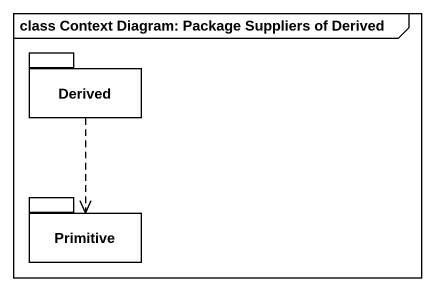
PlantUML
@startuml
mainframe class Context Diagram: Package Suppliers of Derived
package Derived {
}
package Primitive {
}
Derived ..> Primitive
@enduml
